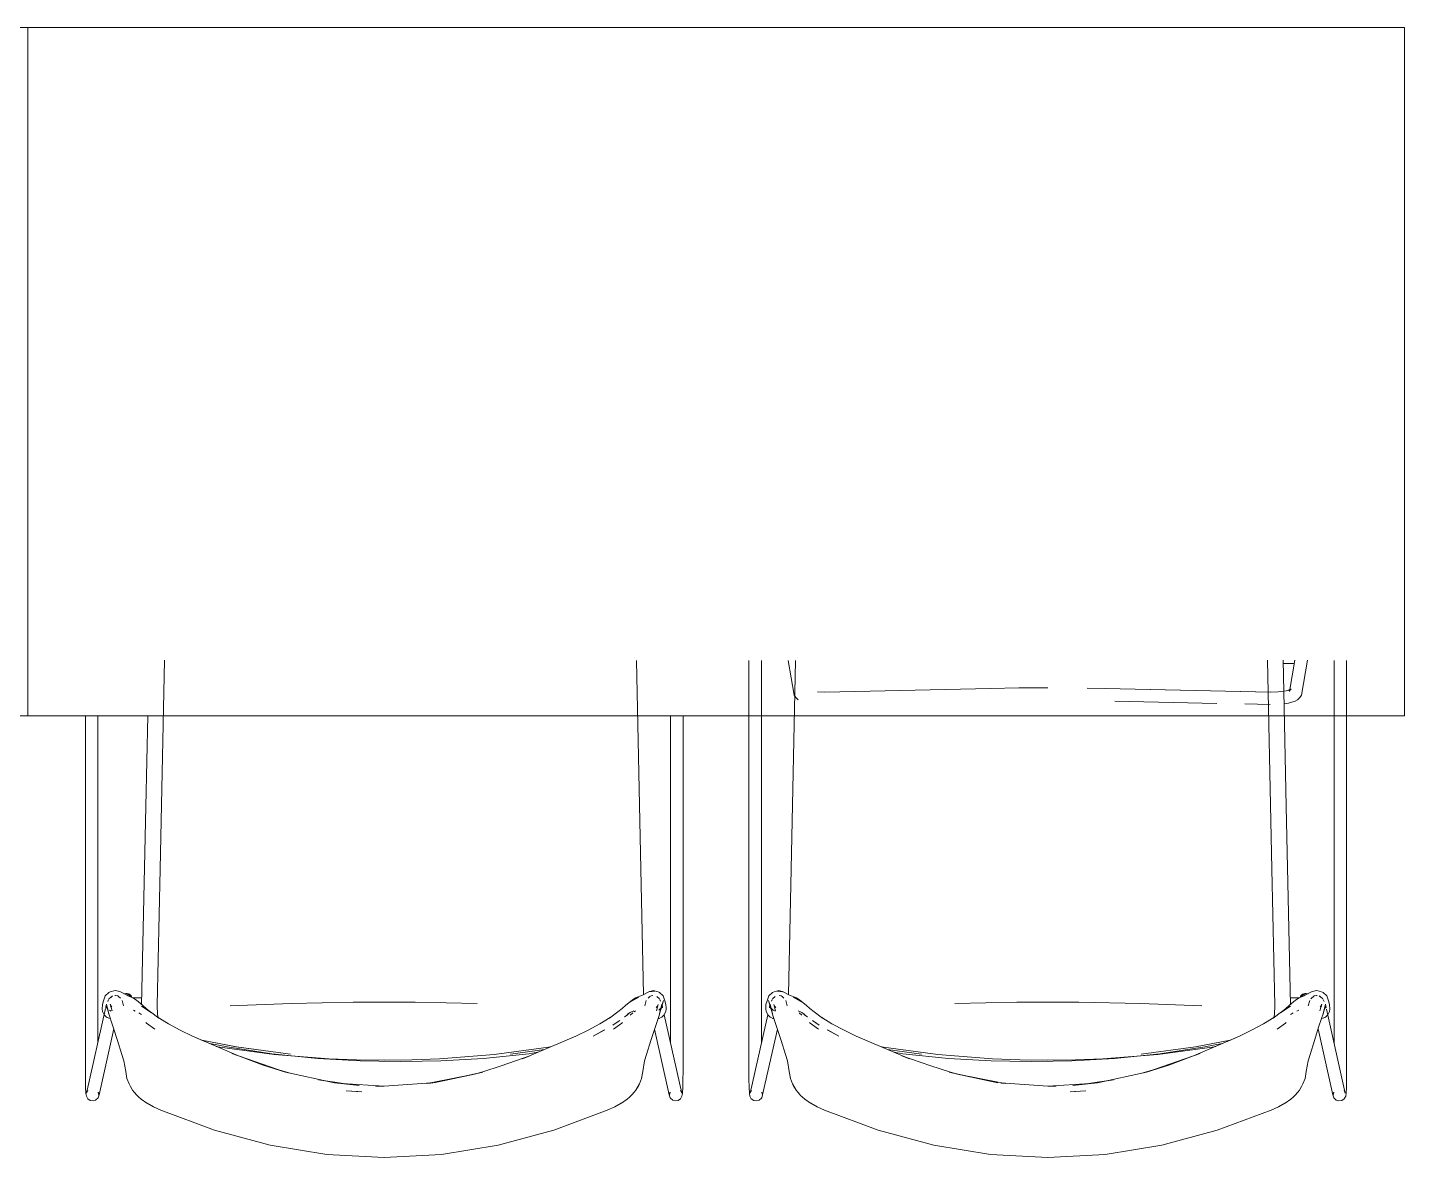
# Model space of a CAD drawing. Header units: millimetres. Extents: x 155927 to 326028, y -36033 to 97293.
# Drawn here: x 210802 to 212002, y 16946 to 17931 of the extents above; entities that cross this region are included whole.
import ezdxf

# ---------------------------------------------------------------- set-up
doc = ezdxf.new("R2010")
doc.units = ezdxf.units.MM
doc.header["$MEASUREMENT"] = 0
doc.layers.add('G-IMPT', color=8, linetype='CONTINUOUS', lineweight=9)
doc.layers.add('I-FURN', color=8, linetype='CONTINUOUS', lineweight=9)

msp = doc.modelspace()

# ---------------------------------------------------------------- linework, layer by layer
at = {"layer": 'G-IMPT'}
for p, q in [((210921.2, 17379.6), (210917.5, 17197.6)), ((211336.4, 17197.6), (211332.8, 17379.4)), ((211430.7, 17379.4), (211430.7, 17020.7)), ((211441.6, 17046.4), (211441.6, 17379.4)), ((211464.8, 17379.4), (211470, 17349.1)), ((211467.4, 17197.6), (211471.1, 17379.4)), ((211882.7, 17379.6), (211886.3, 17197.6)), ((211905.9, 17376.7), (211895.8, 17376.7)), ((211896.1, 17379.6), (211897, 17338.8)), ((211901.7, 17352.3), (211906.4, 17379.6)), ((211912.1, 17349.1), (211917.5, 17379.6)), ((211940.6, 17379.3), (211940.6, 17045.8)), ((211951.5, 17379.3), (211951.5, 17020.7)), ((211496.8, 17351.8), (211490.4, 17352)), ((211496.8, 17351.8), (211641.1, 17355.1)), ((211641.1, 17355.1), (211666, 17355.5)), ((211666, 17355.5), (211691.1, 17355.7)), ((211741.1, 17355.1), (211725.3, 17355.4)), ((211885.4, 17351.8), (211741.2, 17355)), ((211885.1, 17351.7), (211741.2, 17355)), ((211885.4, 17351.8), (211891.8, 17352)), ((211891.8, 17352), (211898.7, 17352.9)), ((211898.7, 17352.9), (211903.3, 17354.4)), ((211903.3, 17354.4), (211901.3, 17353)), ((211902.6, 17354.3), (211901.3, 17353)), ((211901.7, 17352.3), (211902.6, 17354.3)), ((211471.5, 17347), (211470, 17349.1)), ((211473.5, 17345), (211471.5, 17347)), ((211838.5, 17342), (211749.6, 17344)), ((211885, 17340.9), (211862.9, 17341.5)), ((211896.9, 17341.7), (211901, 17342.2)), ((211901, 17342.2), (211906.6, 17344)), ((211906.6, 17344), (211908.7, 17345)), ((211910.7, 17347), (211908.7, 17345)), ((211912.1, 17349.1), (211910.7, 17347)), ((210852.4, 17331.2), (210852.4, 17020.7)), ((210863.2, 17331.2), (210863.2, 17045.8)), ((210906.7, 17331.2), (210905, 17252.2)), ((211362.3, 17045.8), (211362.3, 17331.2)), ((211373.2, 17331.2), (211373.2, 17020.7)), ((211897, 17338.8), (211898.8, 17252.2)), ((210901.2, 17079.3), (210905, 17252.2)), ((211902.7, 17079.3), (211898.8, 17252.2)), ((210914.9, 17078.8), (210917.5, 17197.6)), ((211338.9, 17088.2), (211336.4, 17197.6)), ((211465, 17088.2), (211467.4, 17197.6)), ((211889, 17078.8), (211886.3, 17197.6)), ((210869.6, 17086.9), (210872.8, 17090)), ((210872.8, 17090), (210874.1, 17090.5)), ((210874.1, 17090.5), (210878.3, 17091.7)), ((210882.4, 17090.8), (210878.3, 17091.7)), ((210882.4, 17090.8), (210890.8, 17086.4)), ((211331.9, 17085.2), (211337.9, 17087.7)), ((211343.9, 17090.7), (211337.9, 17087.7)), ((211347.2, 17091.7), (211343.5, 17090.4)), ((211348.6, 17091.2), (211343.5, 17090.4)), ((211348.6, 17091.2), (211343.9, 17090.7)), ((211347.2, 17091.7), (211351.4, 17090.5)), ((211351.4, 17090.5), (211352.7, 17090)), ((211352.7, 17090), (211356, 17086.9)), ((211451.1, 17090), (211447.9, 17086.9)), ((211452.5, 17090.5), (211451.1, 17090)), ((211456.7, 17091.7), (211452.5, 17090.5)), ((211455.3, 17091.2), (211460.3, 17090.4)), ((211455.3, 17091.2), (211459.9, 17090.7)), ((211456.7, 17091.7), (211460.3, 17090.4)), ((211459.9, 17090.7), (211465.9, 17087.7)), ((211472, 17085.2), (211465.9, 17087.7)), ((211921.5, 17090.8), (211913, 17086.4)), ((211921.5, 17090.8), (211925.5, 17091.7)), ((211929.7, 17090.5), (211925.5, 17091.7)), ((211931.1, 17090), (211929.7, 17090.5)), ((211934.3, 17086.9), (211931.1, 17090)), ((210870, 17075.9), (210853.4, 17002.3)), ((210867.2, 17079.4), (210866.9, 17075.4)), ((210867.2, 17079.4), (210868.2, 17082.7)), ((210869.6, 17086.9), (210868.2, 17082.7)), ((210870.6, 17078.7), (210870.2, 17076.7)), ((210871.7, 17075.1), (210870.2, 17078.3)), ((210871.5, 17076.2), (210870.2, 17078.3)), ((210872.6, 17072.2), (210870.8, 17079.7)), ((210870.8, 17079.7), (210872.8, 17071.6)), ((210871.7, 17075.1), (210871, 17077.4)), ((210871, 17077.4), (210872.8, 17071.6)), ((210871.5, 17076.2), (210871.9, 17075.9)), ((210871.8, 17082.2), (210872.6, 17083.9)), ((210872.2, 17082.7), (210872.6, 17083.9)), ((210875.6, 17086.7), (210872.9, 17084.5)), ((210874, 17079.7), (210875, 17077.6)), ((210874, 17079.7), (210875.6, 17074.1)), ((210875.3, 17077.3), (210874.2, 17078.4)), ((210874.2, 17078.4), (210875, 17077.6)), ((210874.5, 17085.7), (210876.1, 17086.9)), ((210874.5, 17085.7), (210875.1, 17086.1)), ((210875.3, 17077.3), (210874.6, 17077.9)), ((210876.1, 17086.9), (210875.1, 17086.1)), ((210878.1, 17087.4), (210878.7, 17087.3)), ((210880.6, 17086.9), (210878.7, 17087.3)), ((210881.2, 17086.6), (210880.6, 17086.9)), ((210881.2, 17086.6), (210883, 17084.9)), ((210884.4, 17083), (210885.7, 17078.2)), ((210893.7, 17085.2), (210888.8, 17087.4)), ((210888.8, 17087.4), (210890.8, 17086.4)), ((210901.4, 17085.7), (210893.3, 17085.4)), ((210893.7, 17085.2), (210896.8, 17083.3)), ((210894, 17085), (210900.3, 17085.3)), ((210894, 17085), (210901.4, 17085.3)), ((210896.8, 17083.3), (210902.2, 17079)), ((210901.4, 17078.1), (210909.1, 17073)), ((210901.4, 17078.1), (210909.6, 17072.5)), ((210905.4, 17076), (210902.2, 17079)), ((210905.4, 17076), (210909.6, 17072.5)), ((210915.3, 17070.4), (210914.9, 17078.8)), ((210978.6, 17078.3), (211031.8, 17080.4)), ((211085.7, 17081.4), (211031.8, 17080.4)), ((211085.7, 17081.4), (211139.8, 17081.4)), ((211193.7, 17080.4), (211139.8, 17081.4)), ((211316.4, 17073), (211320.1, 17076)), ((211323.3, 17079), (211320.1, 17076)), ((211328.8, 17083.3), (211323.3, 17079)), ((211326.4, 17081.2), (211334.7, 17086)), ((211330, 17083.5), (211326.4, 17081.2)), ((211331.9, 17085.2), (211328.8, 17083.3)), ((211330, 17083.5), (211334.7, 17086)), ((211341.1, 17083.1), (211339.8, 17078.2)), ((211344.3, 17086.6), (211342.7, 17085.1)), ((211344.3, 17086.6), (211345.3, 17087.1)), ((211346.9, 17087.3), (211345.3, 17087.1)), ((211351.3, 17078.4), (211349.8, 17076.9)), ((211349.8, 17076.9), (211350.9, 17077.8)), ((211351.5, 17079.6), (211350, 17074.1)), ((211351.5, 17079.6), (211350.3, 17077.2)), ((211351.3, 17078.4), (211350.3, 17077.2)), ((211350.4, 17086.5), (211352.7, 17084.5)), ((211354.5, 17077.4), (211352, 17069.1)), ((211354, 17076.2), (211352.2, 17074.6)), ((211354.7, 17079.7), (211352.6, 17071.6)), ((211353.4, 17082.7), (211352.9, 17083.9)), ((211352.9, 17083.9), (211353.7, 17082.3)), ((211354.7, 17079.7), (211353, 17072.8)), ((211356.2, 17083), (211353.8, 17075.1)), ((211355.3, 17078.3), (211353.8, 17075.1)), ((211355.3, 17078.3), (211354, 17076.2)), ((211356.2, 17083), (211354.5, 17077.4)), ((211355.3, 17076.7), (211354.9, 17078.6)), ((211357.3, 17082.7), (211356, 17086.9)), ((211357.3, 17082.7), (211358.3, 17079.4)), ((211358.3, 17079.4), (211358.5, 17076.7)), ((211358.5, 17076.7), (211358.6, 17075.4)), ((211445.4, 17076.7), (211445.3, 17075.4)), ((211445.5, 17079.4), (211445.4, 17076.7)), ((211446.5, 17082.7), (211445.5, 17079.4)), ((211446.5, 17082.7), (211447.9, 17086.9)), ((211447.7, 17083), (211449.3, 17077.4)), ((211447.7, 17083), (211450.1, 17075.1)), ((211448.5, 17076.7), (211449, 17078.6)), ((211448.6, 17078.3), (211449.9, 17076.2)), ((211448.6, 17078.3), (211450.1, 17075.1)), ((211449.2, 17079.7), (211451.2, 17071.6)), ((211449.2, 17079.7), (211450.9, 17072.8)), ((211449.3, 17077.4), (211451.9, 17069.1)), ((211449.9, 17076.2), (211451.7, 17074.6)), ((211450.9, 17083.9), (211450.2, 17082.3)), ((211450.5, 17082.7), (211450.9, 17083.9)), ((211453.5, 17086.5), (211451.2, 17084.5)), ((211452.3, 17079.6), (211453.6, 17077.2)), ((211452.3, 17079.6), (211453.9, 17074.1)), ((211452.6, 17078.4), (211453.6, 17077.2)), ((211452.6, 17078.4), (211454, 17076.9)), ((211454, 17076.9), (211453, 17077.8)), ((211457, 17087.3), (211458.6, 17087.1)), ((211459.5, 17086.6), (211458.6, 17087.1)), ((211459.5, 17086.6), (211461.2, 17085.1)), ((211462.7, 17083.1), (211464.1, 17078.2)), ((211473.8, 17083.5), (211469.2, 17086)), ((211471.8, 17084.5), (211469.2, 17086)), ((211472, 17085.2), (211475.1, 17083.3)), ((211477.5, 17081.2), (211472.1, 17084.3)), ((211473.8, 17083.5), (211477.5, 17081.2)), ((211475.1, 17083.3), (211480.5, 17079)), ((211480.5, 17079), (211483.7, 17076)), ((211487.5, 17073), (211483.7, 17076)), ((211610.2, 17080.4), (211664.1, 17081.4)), ((211718.1, 17081.4), (211664.1, 17081.4)), ((211718.1, 17081.4), (211772, 17080.4)), ((211825.3, 17078.3), (211772, 17080.4)), ((211888.6, 17070.4), (211889, 17078.8)), ((211902.5, 17078.1), (211894.2, 17072.5)), ((211898.5, 17076), (211894.2, 17072.5)), ((211902.5, 17078.1), (211894.7, 17073)), ((211898.5, 17076), (211901.7, 17079)), ((211907.1, 17083.3), (211901.7, 17079)), ((211902.5, 17085.7), (211910.6, 17085.4)), ((211909.8, 17085), (211902.5, 17085.3)), ((211909.8, 17085), (211903.6, 17085.3)), ((211910.2, 17085.2), (211907.1, 17083.3)), ((211910.2, 17085.2), (211915, 17087.4)), ((211915, 17087.4), (211913, 17086.4)), ((211919.4, 17083), (211918.1, 17078.2)), ((211920.4, 17084.3), (211920.8, 17084.9)), ((211922.7, 17086.6), (211920.8, 17084.9)), ((211922.7, 17086.6), (211923.2, 17086.9)), ((211923.2, 17086.9), (211925.2, 17087.3)), ((211925.8, 17087.4), (211925.2, 17087.3)), ((211929.3, 17085.7), (211927.7, 17086.9)), ((211927.7, 17086.9), (211928.8, 17086.1)), ((211928.3, 17086.7), (211930.9, 17084.5)), ((211929.9, 17079.7), (211928.3, 17074.1)), ((211928.6, 17077.3), (211929.6, 17078.4)), ((211928.6, 17077.3), (211929.3, 17077.9)), ((211929.3, 17085.7), (211928.8, 17086.1)), ((211929.9, 17079.7), (211928.9, 17077.6)), ((211929.6, 17078.4), (211928.9, 17077.6)), ((211933, 17079.7), (211931, 17071.6)), ((211932.9, 17077.4), (211931, 17071.6)), ((211931.7, 17082.7), (211931.2, 17083.9)), ((211932, 17082.2), (211931.2, 17083.9)), ((211931.3, 17072.2), (211933, 17079.7)), ((211932.1, 17075.1), (211933.6, 17078.3)), ((211932.1, 17075.1), (211932.9, 17077.4)), ((211932.3, 17076.2), (211933.6, 17078.3)), ((211933.2, 17078.7), (211933.7, 17076.7)), ((211934.3, 17086.9), (211935.7, 17082.7)), ((211936.7, 17079.4), (211935.7, 17082.7)), ((211936.7, 17079.4), (211936.9, 17075.4)), ((210867.2, 17073.7), (210866.9, 17075.4)), ((210867.2, 17073.7), (210867.3, 17073.4)), ((210867.3, 17073.4), (210868.7, 17070.5)), ((210868.9, 17070.3), (210868.7, 17070.5)), ((210868.9, 17070.3), (210870.8, 17068.4)), ((210873.3, 17067.2), (210870.8, 17068.4)), ((210871, 17068.3), (210870.8, 17068.4)), ((210873.4, 17067.2), (210870.8, 17068.4)), ((210871, 17068.3), (210873.4, 17067.2)), ((210872.6, 17072.2), (210876.4, 17060.5)), ((210873.3, 17067.2), (210873.4, 17067.2)), ((210874.8, 17073.8), (210873.4, 17074.6)), ((210895.8, 17073.8), (210894.4, 17074.4)), ((210899, 17072.1), (210900.6, 17071)), ((210901.2, 17070.7), (210900.6, 17071)), ((210905.1, 17063.7), (210905.6, 17063.3)), ((210909.1, 17073), (210916.5, 17067.6)), ((210916, 17067.5), (210915.3, 17070.4)), ((210924.7, 17062.7), (210915.7, 17068.1)), ((210916.5, 17067.6), (210915.7, 17068.1)), ((211309.8, 17068.1), (211300.8, 17062.7)), ((211316.4, 17073), (211309, 17067.6)), ((211309.8, 17068.1), (211309, 17067.6)), ((211318, 17065.5), (211312, 17061.5)), ((211318, 17065.5), (211314, 17062.8)), ((211320.5, 17063.7), (211320, 17063.3)), ((211325.3, 17070.8), (211322.2, 17068.7)), ((211322.8, 17069.1), (211322.2, 17068.7)), ((211322.8, 17069.1), (211325.3, 17070.8)), ((211327.1, 17072.4), (211324.4, 17070.7)), ((211324.9, 17071), (211324.4, 17070.7)), ((211327.1, 17072.4), (211324.9, 17071)), ((211330.3, 17074), (211326.5, 17072.1)), ((211327.1, 17072.4), (211326.5, 17072.1)), ((211329.4, 17072.3), (211327, 17070.2)), ((211327.1, 17072.4), (211330.3, 17074)), ((211330.6, 17073.2), (211331.8, 17073.9)), ((211345.2, 17048), (211352, 17069.1)), ((211352.3, 17067.2), (211352.2, 17067.2)), ((211352.3, 17067.2), (211354.5, 17068.3)), ((211352.6, 17071.6), (211353, 17072.8)), ((211354.5, 17068.3), (211354.7, 17068.4)), ((211356.8, 17070.5), (211354.7, 17068.4)), ((211355, 17068.7), (211356.8, 17070.5)), ((211355, 17068.7), (211356.6, 17070.3)), ((211358.3, 17073.7), (211356.6, 17070.3)), ((211356.6, 17070.3), (211358.2, 17073.4)), ((211356.6, 17070.3), (211356.8, 17070.5)), ((211372.1, 17002.3), (211356.7, 17070.5)), ((211358.3, 17073.7), (211356.8, 17070.5)), ((211358.3, 17073.7), (211358.2, 17073.4)), ((211358.3, 17073.7), (211358.6, 17075.4)), ((211431.8, 17002.3), (211447.1, 17070.5)), ((211445.6, 17073.7), (211445.3, 17075.4)), ((211445.6, 17073.7), (211447.3, 17070.3)), ((211445.6, 17073.7), (211445.7, 17073.4)), ((211445.6, 17073.7), (211447.1, 17070.5)), ((211447.3, 17070.3), (211445.7, 17073.4)), ((211448.9, 17068.7), (211447.1, 17070.5)), ((211447.3, 17070.3), (211447.1, 17070.5)), ((211447.1, 17070.5), (211449.2, 17068.4)), ((211448.9, 17068.7), (211447.3, 17070.3)), ((211449.4, 17068.3), (211449.2, 17068.4)), ((211451.6, 17067.2), (211449.4, 17068.3)), ((211451.2, 17071.6), (211450.9, 17072.8)), ((211451.6, 17067.2), (211451.7, 17067.2)), ((211453.5, 17073.6), (211451.7, 17074.6)), ((211458.6, 17048), (211451.9, 17069.1)), ((211476.8, 17072.4), (211473.6, 17074)), ((211473.6, 17074), (211477.3, 17072.1)), ((211474.4, 17072.3), (211476.8, 17070.2)), ((211476.8, 17072.4), (211477.3, 17072.1)), ((211476.8, 17072.4), (211478.9, 17071)), ((211476.8, 17072.4), (211479.5, 17070.7)), ((211481.1, 17069.1), (211478.6, 17070.8)), ((211478.6, 17070.8), (211481.7, 17068.7)), ((211478.9, 17071), (211479.5, 17070.7)), ((211481.1, 17069.1), (211481.7, 17068.7)), ((211483.4, 17063.7), (211483.9, 17063.3)), ((211485.9, 17065.5), (211491.8, 17061.5)), ((211485.9, 17065.5), (211489.9, 17062.8)), ((211487.5, 17073), (211494.8, 17067.6)), ((211494.1, 17068.1), (211494.8, 17067.6)), ((211494.1, 17068.1), (211503, 17062.7)), ((211879.2, 17062.7), (211888.1, 17068.1)), ((211894.7, 17073), (211887.4, 17067.6)), ((211887.4, 17067.6), (211888.1, 17068.1)), ((211887.9, 17067.5), (211888.6, 17070.4)), ((211898.8, 17063.7), (211898.3, 17063.3)), ((211902.7, 17070.7), (211903.3, 17071)), ((211904.9, 17072.1), (211903.3, 17071)), ((211908, 17073.8), (211910, 17074.6)), ((211931.3, 17072.2), (211927.4, 17060.5)), ((211930.5, 17067.2), (211933, 17068.4)), ((211932.8, 17068.3), (211930.5, 17067.2)), ((211930.6, 17067.2), (211930.5, 17067.2)), ((211930.6, 17067.2), (211933, 17068.4)), ((211932.8, 17068.3), (211933, 17068.4)), ((211934.9, 17070.3), (211933, 17068.4)), ((211934, 17075.3), (211950.4, 17002.3)), ((211934.9, 17070.3), (211935.1, 17070.5)), ((211936.5, 17073.4), (211935.1, 17070.5)), ((211936.6, 17073.7), (211936.5, 17073.4)), ((211936.6, 17073.7), (211936.9, 17075.4)), ((210864.3, 17000.7), (210877.1, 17058.3)), ((210876.4, 17060.5), (210880.3, 17048)), ((210905.6, 17063.3), (210912.9, 17058)), ((210935.1, 17057.2), (210924.7, 17062.7)), ((210935.1, 17057.2), (210945.7, 17052)), ((210955.1, 17047.8), (210945.7, 17052)), ((210955.1, 17047.8), (210945.7, 17051.9)), ((210985.7, 17034.7), (210945.7, 17051.9)), ((211279.8, 17052), (211233.4, 17032.1)), ((211279.8, 17052), (211290.4, 17057.2)), ((211290.4, 17057.2), (211300.8, 17062.7)), ((211305.2, 17057.5), (211294.8, 17052)), ((211294.8, 17052), (211304.2, 17057)), ((211305.2, 17057.5), (211304.2, 17057)), ((211312, 17061.5), (211314, 17062.8)), ((211312.7, 17058), (211320, 17063.3)), ((211348.4, 17058.1), (211361.2, 17000.7)), ((211455.5, 17058.1), (211442.6, 17000.7)), ((211491.2, 17058), (211483.9, 17063.3)), ((211491.8, 17061.5), (211489.9, 17062.8)), ((211498.7, 17057.5), (211509.1, 17052)), ((211498.7, 17057.5), (211499.6, 17057)), ((211509.1, 17052), (211499.6, 17057)), ((211513.5, 17057.2), (211503, 17062.7)), ((211524.1, 17052), (211513.5, 17057.2)), ((211524.1, 17052), (211570.5, 17032.1)), ((211818.2, 17034.7), (211858.2, 17051.9)), ((211848.8, 17047.8), (211858.1, 17052)), ((211848.8, 17047.8), (211858.2, 17051.9)), ((211868.7, 17057.2), (211858.1, 17052)), ((211868.7, 17057.2), (211879.2, 17062.7)), ((211898.3, 17063.3), (211891, 17058)), ((211927.4, 17060.5), (211923.5, 17048)), ((211939.6, 17000.7), (211926.7, 17058.3)), ((210880.3, 17048), (210884.2, 17036)), ((210984.1, 17042.6), (210953.8, 17048.4)), ((210953.8, 17048.4), (210983.9, 17042.7)), ((210975.9, 17042.5), (210960.7, 17045.4)), ((210969.5, 17042.4), (210966.3, 17043)), ((211016.8, 17036), (210969.5, 17042.4)), ((210975.9, 17042.5), (211015, 17036.6)), ((211031.2, 17036.2), (210983.9, 17042.7)), ((210984.1, 17042.6), (211031.2, 17036.2)), ((211208.7, 17036), (211256, 17042.4)), ((211252.4, 17040.3), (211222.8, 17036.2)), ((211252.4, 17040.3), (211222.8, 17036.2)), ((211256, 17042.4), (211258.6, 17042.9)), ((211341.4, 17036), (211345.2, 17048)), ((211462.5, 17036), (211458.6, 17048)), ((211547.9, 17042.4), (211545.2, 17042.9)), ((211595.2, 17036), (211547.9, 17042.4)), ((211551.4, 17040.3), (211581.1, 17036.2)), ((211551.5, 17040.3), (211581.1, 17036.2)), ((211772.6, 17036.2), (211819.9, 17042.7)), ((211819.8, 17042.6), (211772.6, 17036.2)), ((211787, 17036), (211834.3, 17042.4)), ((211828, 17042.5), (211788.8, 17036.6)), ((211819.8, 17042.6), (211850, 17048.4)), ((211850, 17048.4), (211819.9, 17042.7)), ((211828, 17042.5), (211843.1, 17045.4)), ((211834.3, 17042.4), (211837.5, 17043)), ((211923.5, 17048), (211919.7, 17036)), ((210885.8, 17030.4), (210884.2, 17036)), ((210887.5, 17021.2), (210885.8, 17030.4)), ((210979.9, 17036.9), (210985.7, 17034.7)), ((210979.9, 17036.9), (210985.7, 17034.7)), ((210985.7, 17034.7), (211026.9, 17020.6)), ((210985.7, 17034.7), (211007.2, 17026.7)), ((210985.7, 17034.7), (211007.2, 17026.7)), ((211015, 17036.6), (211054.8, 17032.5)), ((211064.6, 17032.2), (211016.8, 17036)), ((211054.8, 17032.5), (211091.9, 17030.4)), ((211064.6, 17032.2), (211088.7, 17031.2)), ((211088.7, 17031.2), (211112.8, 17030.9)), ((211091.9, 17030.4), (211108.1, 17030.1)), ((211108.1, 17030.1), (211127, 17029.7)), ((211112.8, 17030.9), (211136.8, 17031.3)), ((211145.8, 17030.1), (211127, 17029.7)), ((211160.9, 17032.2), (211136.8, 17031.3)), ((211145.8, 17030.1), (211162.1, 17030.4)), ((211208.7, 17036), (211160.9, 17032.2)), ((211199.2, 17032.5), (211162.1, 17030.4)), ((211199.2, 17032.5), (211238.9, 17036.6)), ((211214.8, 17026.1), (211239.8, 17034.7)), ((211239.8, 17034.7), (211233.4, 17032.1)), ((211246.6, 17037.8), (211238.9, 17036.6)), ((211339.7, 17030.4), (211338.1, 17021.2)), ((211339.7, 17030.4), (211341.4, 17036)), ((211464.2, 17030.4), (211462.5, 17036)), ((211464.2, 17030.4), (211465.8, 17021.2)), ((211557.3, 17037.8), (211564.9, 17036.6)), ((211589.1, 17026.1), (211564, 17034.7)), ((211564, 17034.7), (211570.5, 17032.1)), ((211604.7, 17032.5), (211564.9, 17036.6)), ((211595.2, 17036), (211643, 17032.2)), ((211604.7, 17032.5), (211641.7, 17030.4)), ((211658, 17030.1), (211641.7, 17030.4)), ((211643, 17032.2), (211667, 17031.3)), ((211658, 17030.1), (211676.9, 17029.7)), ((211691.1, 17030.9), (211667, 17031.3)), ((211695.7, 17030.1), (211676.9, 17029.7)), ((211715.2, 17031.2), (211691.1, 17030.9)), ((211712, 17030.4), (211695.7, 17030.1)), ((211749.1, 17032.5), (211712, 17030.4)), ((211739.2, 17032.2), (211715.2, 17031.2)), ((211739.2, 17032.2), (211787, 17036)), ((211788.8, 17036.6), (211749.1, 17032.5)), ((211818.2, 17034.7), (211777, 17020.6)), ((211818.2, 17034.7), (211796.7, 17026.7)), ((211818.2, 17034.7), (211796.7, 17026.7)), ((211823.9, 17036.9), (211818.2, 17034.7)), ((211823.9, 17036.9), (211818.2, 17034.7)), ((211916.4, 17021.2), (211918, 17030.4)), ((211918, 17030.4), (211919.7, 17036)), ((210852.4, 17014.5), (210852.4, 17020.7)), ((210887.5, 17021.2), (210888.6, 17015.1)), ((211026.9, 17020.6), (211007.2, 17026.7)), ((211007.2, 17026.7), (211026.9, 17020.7)), ((211032.1, 17019.2), (211026.9, 17020.7)), ((211069.4, 17011.3), (211026.9, 17020.6)), ((211026.9, 17020.6), (211032.1, 17019.2)), ((211198.6, 17020.6), (211156.1, 17011.3)), ((211156.1, 17011.7), (211191.6, 17018.7)), ((211191.6, 17018.7), (211156.1, 17011.3)), ((211191.6, 17018.7), (211198.6, 17020.9)), ((211198.6, 17020.6), (211191.6, 17018.7)), ((211214.8, 17026.1), (211198.6, 17020.9)), ((211338.1, 17021.2), (211336.9, 17015.1)), ((211373.2, 17020.7), (211373.1, 17014.5)), ((211430.7, 17020.7), (211430.7, 17014.5)), ((211465.8, 17021.2), (211466.9, 17015.1)), ((211589.1, 17026.1), (211605.3, 17020.9)), ((211605.2, 17020.6), (211612.3, 17018.7)), ((211605.2, 17020.6), (211647.7, 17011.3)), ((211612.3, 17018.7), (211605.3, 17020.9)), ((211647.8, 17011.7), (211612.3, 17018.7)), ((211612.3, 17018.7), (211647.7, 17011.3)), ((211734.5, 17011.3), (211777, 17020.6)), ((211771.8, 17019.2), (211777, 17020.7)), ((211777, 17020.6), (211771.8, 17019.2)), ((211777, 17020.6), (211796.7, 17026.7)), ((211796.7, 17026.7), (211777, 17020.7)), ((211916.4, 17021.2), (211915.3, 17015.1)), ((211951.5, 17014.5), (211951.5, 17020.7)), ((210852.4, 17014.5), (210852.6, 17007.3)), ((210852.6, 17007.3), (210852.8, 17002)), ((210853.4, 17002.3), (210854.5, 17004.5)), ((210854.3, 17004.2), (210854.5, 17004.5)), ((210890.4, 17010.2), (210888.6, 17015.1)), ((210890.4, 17010.2), (210891.6, 17007.9)), ((210893.1, 17005.4), (210891.6, 17007.9)), ((210893.3, 17004.9), (210893.1, 17005.4)), ((210893.3, 17004.9), (210894.9, 17003)), ((211055.6, 17013.8), (211062.7, 17012.5)), ((211055.6, 17013.8), (211069.7, 17011.7)), ((211069.4, 17011.3), (211091, 17008.9)), ((211069.4, 17011.3), (211080.7, 17010)), ((211069.7, 17011.7), (211080.7, 17010)), ((211112.8, 17008.3), (211075.8, 17010.6)), ((211075.8, 17010.6), (211080.7, 17010)), ((211089.9, 17003.6), (211079.7, 17004.1)), ((211079.7, 17004.1), (211093.3, 17003.4)), ((211091, 17008.9), (211080.7, 17010)), ((211112.8, 17008.3), (211105.3, 17008.4)), ((211112.8, 17008.3), (211105.3, 17008.4)), ((211149.7, 17010.8), (211112.8, 17008.3)), ((211149.7, 17010.6), (211156.1, 17011.7)), ((211149.7, 17010.8), (211155.1, 17011.2)), ((211149.7, 17010.6), (211153.2, 17011)), ((211332.2, 17004.9), (211330.7, 17003)), ((211332.2, 17004.9), (211335.2, 17010.2)), ((211334.6, 17009.2), (211332.2, 17004.9)), ((211332.2, 17004.9), (211332.4, 17005.4)), ((211332.4, 17005.4), (211334, 17007.9)), ((211334, 17007.9), (211335.2, 17010.2)), ((211334.6, 17009.2), (211335.2, 17010.2)), ((211336.9, 17015.1), (211335.2, 17010.2)), ((211372.1, 17002.3), (211371.1, 17004.4)), ((211371.1, 17004.4), (211371.3, 17004.2)), ((211372.7, 17002), (211373, 17007.3)), ((211373, 17007.3), (211373.1, 17014.5)), ((211430.9, 17007.3), (211430.7, 17014.5)), ((211431.2, 17002), (211430.9, 17007.3)), ((211431.8, 17002.3), (211432.8, 17004.4)), ((211432.8, 17004.4), (211432.6, 17004.2)), ((211466.9, 17015.1), (211468.7, 17010.2)), ((211469.3, 17009.2), (211468.7, 17010.2)), ((211471.7, 17004.9), (211468.7, 17010.2)), ((211469.9, 17007.9), (211468.7, 17010.2)), ((211469.3, 17009.2), (211471.7, 17004.9)), ((211471.4, 17005.4), (211469.9, 17007.9)), ((211471.7, 17004.9), (211471.4, 17005.4)), ((211471.7, 17004.9), (211473.2, 17003)), ((211654.1, 17010.6), (211647.8, 17011.7)), ((211654.1, 17010.8), (211650, 17011.1)), ((211654.1, 17010.6), (211650.7, 17011)), ((211654.1, 17010.8), (211691.1, 17008.3)), ((211691.1, 17008.3), (211728, 17010.6)), ((211691.1, 17008.3), (211698.5, 17008.4)), ((211691.1, 17008.3), (211698.5, 17008.4)), ((211724.2, 17004.1), (211710.6, 17003.4)), ((211734.5, 17011.3), (211712.9, 17008.9)), ((211712.9, 17008.9), (211723.1, 17010)), ((211714.7, 17003.6), (211724.2, 17004.1)), ((211734.2, 17011.7), (211723.1, 17010)), ((211734.5, 17011.3), (211723.1, 17010)), ((211728, 17010.6), (211723.1, 17010)), ((211748.3, 17013.8), (211734.2, 17011.7)), ((211748.3, 17013.8), (211741.1, 17012.5)), ((211910.5, 17004.9), (211909, 17003)), ((211910.5, 17004.9), (211910.8, 17005.4)), ((211910.8, 17005.4), (211912.3, 17007.9)), ((211913.5, 17010.2), (211912.3, 17007.9)), ((211913.5, 17010.2), (211915.3, 17015.1)), ((211950.4, 17002.3), (211949.4, 17004.5)), ((211949.6, 17004.2), (211949.4, 17004.5)), ((211951.3, 17007.3), (211951, 17002)), ((211951.5, 17014.5), (211951.3, 17007.3)), ((210852.8, 17002), (210853.2, 16999.6)), ((210853.2, 16999.6), (210854.4, 16997.3)), ((210854.4, 16997.3), (210856.5, 16995.8)), ((210859.2, 16995.4), (210856.5, 16995.8)), ((210859.2, 16995.4), (210861.3, 16996.1)), ((210861.6, 16996.5), (210861.3, 16996.1)), ((210861.6, 16996.5), (210863.5, 16998.2)), ((210863.5, 16998.2), (210863.2, 16997.9)), ((210864.3, 17000.7), (210863.5, 16998.2)), ((210863.6, 17003.1), (210864, 17000.5)), ((210863.7, 17002.8), (210864, 17000.5)), ((210894.9, 17003), (210897.1, 17000.5)), ((210897.1, 17000.5), (210898.9, 16998.7)), ((210901, 16997), (210898.9, 16998.7)), ((210905.9, 16993.6), (210901, 16997)), ((210905.9, 16993.6), (210906.2, 16993.4)), ((210911.8, 16990.2), (210906.2, 16993.4)), ((211319.3, 16993.4), (211313.7, 16990.2)), ((211319.3, 16993.4), (211319.6, 16993.6)), ((211324.5, 16997), (211319.6, 16993.6)), ((211324.5, 16997), (211326.6, 16998.7)), ((211328.4, 17000.5), (211326.6, 16998.7)), ((211328.4, 17000.5), (211328.9, 17001.1)), ((211330.7, 17003), (211328.9, 17001.1)), ((211361.2, 17000.7), (211362, 16998.2)), ((211361.9, 17003.1), (211361.5, 17000.5)), ((211361.8, 17002.8), (211361.5, 17000.5)), ((211362, 16998.2), (211362.3, 16997.9)), ((211364.2, 16996.1), (211362.3, 16997.9)), ((211364.2, 16996.1), (211366.3, 16995.4)), ((211369, 16995.8), (211366.3, 16995.4)), ((211371.1, 16997.3), (211369, 16995.8)), ((211372.3, 16999.6), (211371.1, 16997.3)), ((211372.3, 16999.6), (211372.7, 17002)), ((211431.5, 16999.6), (211431.2, 17002)), ((211431.5, 16999.6), (211432.7, 16997.3)), ((211432.7, 16997.3), (211434.9, 16995.8)), ((211434.9, 16995.8), (211437.5, 16995.4)), ((211439.7, 16996.1), (211437.5, 16995.4)), ((211439.7, 16996.1), (211441.5, 16997.9)), ((211441.8, 16998.2), (211441.5, 16997.9)), ((211442.6, 17000.7), (211441.8, 16998.2)), ((211441.9, 17003.1), (211442.4, 17000.5)), ((211442, 17002.8), (211442.4, 17000.5)), ((211473.2, 17003), (211474.9, 17001.1)), ((211475.4, 17000.5), (211474.9, 17001.1)), ((211475.4, 17000.5), (211477.3, 16998.7)), ((211479.4, 16997), (211477.3, 16998.7)), ((211479.4, 16997), (211484.2, 16993.6)), ((211484.5, 16993.4), (211484.2, 16993.6)), ((211484.5, 16993.4), (211490.1, 16990.2)), ((211892.1, 16990.2), (211897.7, 16993.4)), ((211898, 16993.6), (211897.7, 16993.4)), ((211898, 16993.6), (211902.8, 16997)), ((211902.8, 16997), (211904.9, 16998.7)), ((211906.8, 17000.5), (211904.9, 16998.7)), ((211909, 17003), (211906.8, 17000.5)), ((211939.6, 17000.7), (211940.4, 16998.2)), ((211940.3, 17003.1), (211939.8, 17000.5)), ((211940.2, 17002.8), (211939.8, 17000.5)), ((211942.2, 16996.5), (211940.4, 16998.2)), ((211940.4, 16998.2), (211940.7, 16997.9)), ((211942.2, 16996.5), (211942.5, 16996.1)), ((211944.7, 16995.4), (211942.5, 16996.1)), ((211944.7, 16995.4), (211947.3, 16995.8)), ((211949.5, 16997.3), (211947.3, 16995.8)), ((211950.7, 16999.6), (211949.5, 16997.3)), ((211951, 17002), (211950.7, 16999.6)), ((210918.2, 16987.4), (210911.8, 16990.2)), ((210965, 16969.8), (210918.2, 16987.4)), ((211260.5, 16969.8), (211307.2, 16987.3)), ((211307.2, 16987.3), (211313.7, 16990.2)), ((211496.6, 16987.3), (211490.1, 16990.2)), ((211543.4, 16969.8), (211496.6, 16987.3)), ((211838.8, 16969.8), (211885.7, 16987.4)), ((211885.7, 16987.4), (211892.1, 16990.2)), ((211013.5, 16956.8), (210965, 16969.8)), ((211260.5, 16969.8), (211212.1, 16956.8)), ((211543.4, 16969.8), (211591.8, 16956.8)), ((211790.4, 16956.8), (211838.8, 16969.8)), ((211013.5, 16956.8), (211062.9, 16948.7)), ((211212.1, 16956.8), (211162.7, 16948.7)), ((211591.8, 16956.8), (211641.2, 16948.7)), ((211790.4, 16956.8), (211741, 16948.7)), ((211112.8, 16946.1), (211062.9, 16948.7)), ((211112.8, 16946.1), (211162.7, 16948.7)), ((211691.1, 16946.1), (211641.2, 16948.7)), ((211691.1, 16946.1), (211741, 16948.7))]:
    msp.add_line(p, q, dxfattribs=at)
at = {"layer": 'I-FURN'}
for p, q in [((210802.1, 17931.2), (209602, 17931.2)), ((212001.9, 17931.2), (210801.8, 17931.2)), ((210802.1, 17331.2), (210802.1, 17931.2)), ((212001.9, 17331.2), (212001.9, 17931.2)), ((209602, 17331.2), (210802.1, 17331.2)), ((210801.8, 17331.2), (212001.9, 17331.2)), ((210885.9, 17088.7), (210887.5, 17089.2)), ((210887.5, 17089.2), (210888.7, 17089.2)), ((210892.6, 17086.7), (210887.5, 17089.2)), ((210887.5, 17089.2), (210891.8, 17087.6)), ((210887.5, 17089.2), (210889.8, 17088.9)), ((210887.5, 17089.2), (210890.8, 17088.4)), ((210888.7, 17089.2), (210889.8, 17088.9)), ((210889.8, 17088.9), (210890.8, 17088.4)), ((210891.8, 17087.6), (210890.8, 17088.4)), ((211911.3, 17086.7), (211916.3, 17089.2)), ((211916.3, 17089.2), (211912.1, 17087.6)), ((211912.1, 17087.6), (211913, 17088.4)), ((211916.3, 17089.2), (211913, 17088.4)), ((211914.1, 17088.9), (211913, 17088.4)), ((211915.2, 17089.2), (211914.1, 17088.9)), ((211916.3, 17089.2), (211914.1, 17088.9)), ((211916.3, 17089.2), (211915.2, 17089.2)), ((211917.9, 17088.7), (211916.3, 17089.2)), ((210892.6, 17086.7), (210888.8, 17087.4)), ((210892.6, 17086.7), (210890, 17086.9)), ((210892.6, 17086.7), (210890.5, 17086.7)), ((210892.6, 17086.7), (210890.9, 17086.5)), ((210892.6, 17086.7), (210891.1, 17086.4)), ((210892.6, 17086.7), (210891.8, 17087.6)), ((210892.6, 17086.7), (210892.8, 17085.5)), ((211911.3, 17086.7), (211911.1, 17085.5)), ((211911.3, 17086.7), (211912.1, 17087.6)), ((211911.3, 17086.7), (211915.1, 17087.4)), ((211911.3, 17086.7), (211913.9, 17086.9)), ((211911.3, 17086.7), (211912.7, 17086.4)), ((211911.3, 17086.7), (211913.3, 17086.7)), ((211911.3, 17086.7), (211913, 17086.5))]:
    msp.add_line(p, q, dxfattribs=at)

doc.saveas('drawing.dxf')
